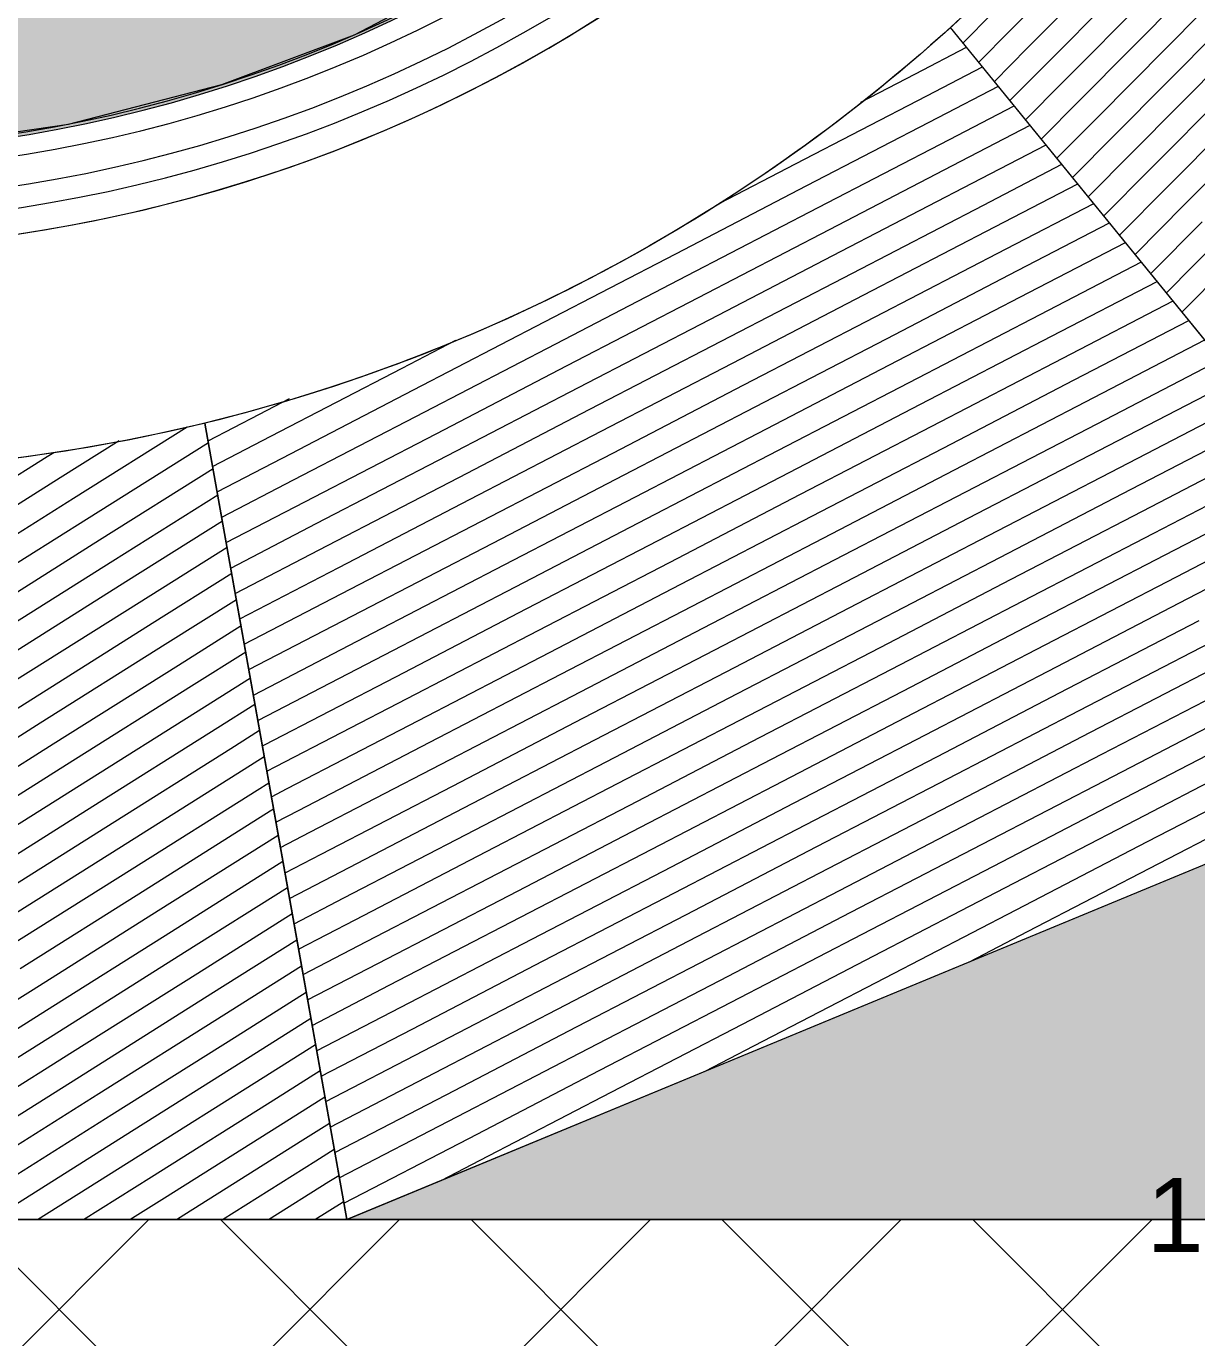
# Model space of a CAD drawing. Header units: millimetres. Extents: x -34838 to 729576, y -214038 to 121482.
# Drawn here: x 593473 to 601392, y -38954 to -30081 of the extents above; entities that cross this region are included whole.
import ezdxf

# ---------------------------------------------------------------- set-up
doc = ezdxf.new("R2010")
doc.units = ezdxf.units.MM
doc.header["$MEASUREMENT"] = 0
for name, color, linetype in [('_ ГП _90м басейн', 7, 'Continuous'), ('_ ГП _СПОРУДИ.3Д', 7, 'Continuous'), ('__ ГП _СПОРУДИ.2Д', 7, 'Continuous'), ('АБ _ 0 _ СТІНИ _ ЗОВНІШНІ .3D', 7, 'Continuous'), ('АБ _ 1 _ ПЕРЕКРИТТЯ _ ПІДЛОГИ .3D', 7, 'Continuous'), ('АП _ ТЕП _ СПОРУДА (ЗОНИ) .3D', 7, 'Continuous')]:
    doc.layers.add(name, color=color, linetype=linetype)
for name, color, linetype, lineweight in [('_ ГП _90м басейн_Ном._пера__1', 7, 'Continuous', 13), ('_ ГП _СПОРУДИ.3Д_Ном._пера__1', 7, 'Continuous', 13), ('АБ _ 0 _ СТІНИ _ ЗОВНІШНІ .3D_Ном._пера__87', 7, 'Continuous', 13), ('АБ _ 1 _ ПЕРЕКРИТТЯ _ ПІДЛОГИ .3D_Ном._пера__89', 7, 'Continuous', 13), ('АБ _ 1 _ ПЕРЕКРИТТЯ _ ПІДЛОГИ .3D_Ном._пера__98', 140, 'Continuous', 13)]:
    doc.layers.add(name, color=color, linetype=linetype, lineweight=lineweight)
for name, color, linetype, lineweight, true_color in [('_ ГП _90м басейн_Ном._пера__114', 7, 'Continuous', 13, 0xb9b9b9), ('_ ГП _90м басейн_Ном._пера__255', 7, 'Continuous', 0, 0xaaaaaa), ('_ ГП _СПОРУДИ.3Д_Ном._пера__114', 7, 'Continuous', 13, 0xb9b9b9), ('_ ГП _СПОРУДИ.3Д_Ном._пера__253', 7, 'Continuous', 13, 0xdadada), ('_ ГП _СПОРУДИ.3Д_Ном._пера__255', 7, 'Continuous', 0, 0xaaaaaa), ('__ ГП _СПОРУДИ.2Д_Ном._пера__231', 7, 'Continuous', 13, 0xcfdbc1), ('__ ГП _СПОРУДИ.2Д_Ном._пера__255', 7, 'Continuous', 0, 0xaaaaaa)]:
    doc.layers.add(name, color=color, linetype=linetype, lineweight=lineweight, true_color=true_color)
doc.styles.add('СГЕНЕРИР_СТИЛЬ_1', font='Arial.ttf')
doc.dimstyles.new('СГЕНЕРИР_СТИЛЬ__3', dxfattribs={"dimtxt": 500, "dimasz": 190, "dimexe": 0.18, "dimexo": 40, "dimgap": 0.09, "dimtad": 0, "dimtih": 1, "dimtoh": 1, "dimdec": 0, "dimzin": 0, "dimdsep": 46, "dimtxsty": 'СГЕНЕРИР_СТИЛЬ_1', "dimblk": 'ARROWHEAD_10', "dimblk1": 'ARROWHEAD_10', "dimblk2": 'ARROWHEAD_10', "dimcen": 0.09, "dimclrd": 256, "dimclre": 256, "dimclrt": 7, "dimazin": 0, "dimtfac": 1, "dimtdec": 4, "dimtmove": 0, "dimatfit": 3, "dimfxl": 1, "dimtolj": 1, "dimtzin": 0, "dimarcsym": 0})

# ---------------------------------------------------------------- blocks, each defined once
blk = doc.blocks.new('Стена_2_4', base_point=(59559.3, 25623))
at = {"layer": 'АБ _ 0 _ СТІНИ _ ЗОВНІШНІ .3D_Ном._пера__87', "color": 7, "linetype": 'Continuous', "lineweight": 13}
for radius, start, end in [(10114.4, 234.97073, 95.18469), (9939.4, 233.59196, 96.57702), (9789.4, 232.33053, 97.85171), (9589.4, 230.51603, 99.68691), (9439.4, 229.03901, 100.17214)]:
    blk.add_arc((65747.2, 32751.3), radius, start, end, dxfattribs=at)
blk = doc.blocks.new('Перекрытие_1_4', base_point=(-4200, 21050))
at = {"layer": 'АБ _ 1 _ ПЕРЕКРИТТЯ _ ПІДЛОГИ .3D_Ном._пера__98', "linetype": 'Continuous', "lineweight": 0, "true_color": 0x002633}
blk.add_hatch(color=158, dxfattribs=at).paths.add_polyline_path([(-4200, 21050), (55283.8, 21050), (58049.8, 21050), (58300, 21050), (59550.7, 25591.8, 1.595439), (63959.1, 42019.7), (63916.6, 42011.5), (63936.8, 42087), (65253.6, 47001.2), (33586.9, 65284.1), (25686.1, 51599.6, -0.333027), (14322.6, 46740.9), (-4200, 51704.1)])
at = {"layer": 'АБ _ 1 _ ПЕРЕКРИТТЯ _ ПІДЛОГИ .3D_Ном._пера__89', "color": 7, "linetype": 'Continuous', "lineweight": 13, "flags": 128}
blk.add_lwpolyline([(-4200, 21050), (55283.8, 21050), (58049.8, 21050), (58300, 21050), (59550.7, 25591.8, 1.595439), (63959.1, 42019.7), (63916.6, 42011.5), (63936.8, 42087), (65253.6, 47001.2), (33586.9, 65284.1), (25686.1, 51599.6, -0.333027), (14322.6, 46740.9), (-4200, 51704.1)], format="xyb", close=True, dxfattribs=at)
blk = doc.blocks.new('*X43')
at = {"layer": '_ ГП _СПОРУДИ.3Д_Ном._пера__114', "color": 9, "linetype": 'Continuous', "lineweight": 13, "true_color": 0xb9b9b9}
for p, q in [((73536.9, 24137.1), (73548.1, 24142.9)), ((73309.1, 23831.1), (73655.6, 24010.9)), ((73385.9, 23683.1), (73763, 23878.9)), ((73385.9, 23683.1), (73763, 23878.9)), ((72939.8, 23639.4), (73309.1, 23831.1)), ((73462.6, 23535.2), (73870.4, 23746.9)), ((72498.3, 23222.5), (73385.9, 23683.1)), ((72498.3, 23222.5), (73385.9, 23683.1)), ((73539.4, 23387.3), (73977.9, 23614.9)), ((72575.1, 23074.6), (73462.6, 23535.2)), ((73616.2, 23239.4), (74085.3, 23482.8)), ((72651.8, 22926.6), (73539.4, 23387.3)), ((73693, 23091.4), (74192.8, 23350.8)), ((71985.6, 22956.4), (72498.3, 23222.5)), ((71985.6, 22956.4), (72498.3, 23222.5)), ((72728.6, 22778.7), (73616.2, 23239.4)), ((73769.7, 22943.5), (74300.2, 23218.8)), ((73769.7, 22943.5), (74300.2, 23218.8)), ((71687.5, 22613.9), (72575.1, 23074.6)), ((72805.4, 22630.8), (73693, 23091.4)), ((73846.5, 22795.6), (74407.6, 23086.8)), ((71764.3, 22466), (72651.8, 22926.6)), ((72882.2, 22482.8), (73769.7, 22943.5)), ((72882.2, 22482.8), (73769.7, 22943.5)), ((73923.3, 22647.6), (74515.1, 22954.8)), ((74000.1, 22499.7), (74622.5, 22822.8)), ((71841, 22318), (72728.6, 22778.7)), ((72958.9, 22334.9), (73846.5, 22795.6)), ((71917.8, 22170.1), (72805.4, 22630.8)), ((73035.7, 22187), (73923.3, 22647.6)), ((74076.8, 22351.8), (74730, 22690.7)), ((70799.9, 22153.2), (71687.5, 22613.9)), ((74153.6, 22203.8), (74837.4, 22558.7)), ((74153.6, 22203.8), (74837.4, 22558.7)), ((70876.7, 22005.3), (71764.3, 22466)), ((71994.6, 22022.2), (72882.2, 22482.8)), ((71994.6, 22022.2), (72882.2, 22482.8)), ((73112.5, 22039.1), (74000.1, 22499.7)), ((74230.4, 22055.9), (74944.8, 22426.7)), ((70953.5, 21857.4), (71841, 22318)), ((72071.4, 21874.3), (72958.9, 22334.9)), ((73189.3, 21891.1), (74076.8, 22351.8)), ((74307.2, 21908), (75052.3, 22294.7)), ((72148.1, 21726.3), (73035.7, 22187)), ((73266, 21743.2), (74153.6, 22203.8)), ((73266, 21743.2), (74153.6, 22203.8)), ((69912.3, 21692.6), (70799.9, 22153.2)), ((71030.2, 21709.5), (71917.8, 22170.1)), ((74383.9, 21760.1), (75159.7, 22162.7)), ((69835.5, 21840.5), (70198.5, 22028.9)), ((69835.5, 21840.5), (70198.5, 22028.9)), ((69989.1, 21544.7), (70876.7, 22005.3)), ((71107, 21561.5), (71994.6, 22022.2)), ((71107, 21561.5), (71994.6, 22022.2)), ((72224.9, 21578.4), (73112.5, 22039.1)), ((73342.8, 21595.3), (74230.4, 22055.9)), ((74460.7, 21612.1), (75267.1, 22030.7)), ((68948, 21379.9), (69835.5, 21840.5)), ((68948, 21379.9), (69835.5, 21840.5)), ((70065.9, 21396.7), (70953.5, 21857.4)), ((71183.8, 21413.6), (72071.4, 21874.3)), ((72301.7, 21430.5), (73189.3, 21891.1)), ((73419.6, 21447.3), (74307.2, 21908)), ((74537.5, 21464.2), (75374.6, 21898.7)), ((74537.5, 21464.2), (75374.6, 21898.7)), ((72378.5, 21282.5), (73266, 21743.2)), ((72378.5, 21282.5), (73266, 21743.2)), ((73496.4, 21299.4), (74383.9, 21760.1)), ((74614.3, 21316.3), (75482, 21766.6)), ((69024.7, 21231.9), (69912.3, 21692.6)), ((70142.7, 21248.8), (71030.2, 21709.5)), ((71260.6, 21265.7), (72148.1, 21726.3)), ((68871.2, 21527.8), (69075.1, 21633.6)), ((70219.4, 21100.9), (71107, 21561.5)), ((70219.4, 21100.9), (71107, 21561.5)), ((71337.3, 21117.7), (72224.9, 21578.4)), ((72455.2, 21134.6), (73342.8, 21595.3)), ((73573.1, 21151.5), (74460.7, 21612.1)), ((74691.1, 21168.3), (75578.6, 21629)), ((68523.6, 21347.4), (68871.2, 21527.8)), ((69101.5, 21084), (69989.1, 21544.7)), ((74767.8, 21020.4), (75655.4, 21481.1)), ((69178.3, 20936.1), (70065.9, 21396.7)), ((70296.2, 20952.9), (71183.8, 21413.6)), ((71414.1, 20969.8), (72301.7, 21430.5)), ((72532, 20986.7), (73419.6, 21447.3)), ((73649.9, 21003.5), (74537.5, 21464.2)), ((73649.9, 21003.5), (74537.5, 21464.2)), ((68554.2, 21175.5), (68948, 21379.9)), ((68554.2, 21175.5), (68948, 21379.9)), ((72608.8, 20838.7), (73496.4, 21299.4)), ((73726.7, 20855.6), (74614.3, 21316.3)), ((74844.6, 20872.5), (75732.2, 21333.1)), ((68584.8, 21003.6), (69024.7, 21231.9)), ((69255.1, 20788.1), (70142.7, 21248.8)), ((70373, 20805), (71260.6, 21265.7)), ((71490.9, 20821.9), (72378.5, 21282.5)), ((71490.9, 20821.9), (72378.5, 21282.5)), ((70449.8, 20657.1), (71337.3, 21117.7)), ((71567.7, 20674), (72455.2, 21134.6)), ((72685.6, 20690.8), (73573.1, 21151.5)), ((73803.5, 20707.7), (74691.1, 21168.3)), ((74921.4, 20724.6), (75809, 21185.2)), ((74921.4, 20724.6), (75809, 21185.2)), ((68615.4, 20831.7), (69101.5, 21084)), ((69331.8, 20640.2), (70219.4, 21100.9)), ((69331.8, 20640.2), (70219.4, 21100.9)), ((74998.2, 20576.6), (75885.7, 21037.3)), ((69408.6, 20492.3), (70296.2, 20952.9)), ((70526.5, 20509.2), (71414.1, 20969.8)), ((71644.4, 20526), (72532, 20986.7)), ((72762.3, 20542.9), (73649.9, 21003.5)), ((72762.3, 20542.9), (73649.9, 21003.5)), ((73880.3, 20559.8), (74767.8, 21020.4)), ((68646, 20659.8), (69178.3, 20936.1)), ((72839.1, 20395), (73726.7, 20855.6)), ((73957, 20411.8), (74844.6, 20872.5)), ((75074.9, 20428.7), (75962.5, 20889.4)), ((68676.6, 20487.9), (69255.1, 20788.1)), ((69485.4, 20344.4), (70373, 20805)), ((70603.3, 20361.2), (71490.9, 20821.9)), ((70603.3, 20361.2), (71490.9, 20821.9)), ((71721.2, 20378.1), (72608.8, 20838.7)), ((70680.1, 20213.3), (71567.7, 20674)), ((71798, 20230.2), (72685.6, 20690.8)), ((72915.9, 20247), (73803.5, 20707.7)), ((74033.8, 20263.9), (74921.4, 20724.6)), ((74033.8, 20263.9), (74921.4, 20724.6)), ((75151.7, 20280.8), (76039.3, 20741.4)), ((68707.2, 20316), (69331.8, 20640.2)), ((68707.2, 20316), (69331.8, 20640.2)), ((69562.2, 20196.4), (70449.8, 20657.1)), ((69639, 20048.5), (70526.5, 20509.2)), ((70756.9, 20065.4), (71644.4, 20526)), ((71874.8, 20082.2), (72762.3, 20542.9)), ((71874.8, 20082.2), (72762.3, 20542.9)), ((72992.7, 20099.1), (73880.3, 20559.8)), ((74110.6, 20116), (74998.2, 20576.6)), ((68737.8, 20144.1), (69408.6, 20492.3)), ((73069.4, 19951.2), (73957, 20411.8)), ((74187.4, 19968), (75074.9, 20428.7)), ((68768.4, 19972.2), (69485.4, 20344.4)), ((69715.7, 19900.6), (70603.3, 20361.2)), ((69715.7, 19900.6), (70603.3, 20361.2)), ((70833.6, 19917.4), (71721.2, 20378.1)), ((71951.5, 19934.3), (72839.1, 20395)), ((70910.4, 19769.5), (71798, 20230.2)), ((72028.3, 19786.4), (72915.9, 20247)), ((73146.2, 19803.2), (74033.8, 20263.9)), ((73146.2, 19803.2), (74033.8, 20263.9)), ((74264.1, 19820.1), (75151.7, 20280.8)), ((68799, 19800.3), (69562.2, 20196.4)), ((69792.5, 19752.6), (70680.1, 20213.3)), ((69869.3, 19604.7), (70756.9, 20065.4)), ((70987.2, 19621.6), (71874.8, 20082.2)), ((70987.2, 19621.6), (71874.8, 20082.2)), ((72105.1, 19638.4), (72992.7, 20099.1)), ((73223, 19655.3), (74110.6, 20116)), ((74340.9, 19672.2), (75228.5, 20132.8)), ((68829.5, 19628.4), (69639, 20048.5)), ((73299.8, 19507.4), (74187.4, 19968)), ((74417.7, 19524.2), (75305.3, 19984.9)), ((74417.7, 19524.2), (75305.3, 19984.9)), ((68860.1, 19456.5), (69715.7, 19900.6)), ((68860.1, 19456.5), (69715.7, 19900.6)), ((69946.1, 19456.8), (70833.6, 19917.4)), ((71064, 19473.6), (71951.5, 19934.3)), ((72181.9, 19490.5), (73069.4, 19951.2)), ((71140.7, 19325.7), (72028.3, 19786.4)), ((72258.6, 19342.6), (73146.2, 19803.2)), ((72258.6, 19342.6), (73146.2, 19803.2)), ((73376.6, 19359.5), (74264.1, 19820.1)), ((74494.5, 19376.3), (75382, 19837)), ((68904.9, 19292), (69792.5, 19752.6)), ((70022.8, 19308.8), (70910.4, 19769.5)), ((70099.6, 19160.9), (70987.2, 19621.6)), ((70099.6, 19160.9), (70987.2, 19621.6)), ((71217.5, 19177.8), (72105.1, 19638.4)), ((72335.4, 19194.7), (73223, 19655.3)), ((73453.3, 19211.5), (74340.9, 19672.2)), ((74571.2, 19228.4), (75458.8, 19689)), ((68981.7, 19144.1), (69869.3, 19604.7)), ((73530.1, 19063.6), (74417.7, 19524.2)), ((73530.1, 19063.6), (74417.7, 19524.2)), ((74648, 19080.5), (75535.6, 19541.1)), ((69058.5, 18996.1), (69946.1, 19456.8)), ((70176.4, 19013), (71064, 19473.6)), ((71294.3, 19029.9), (72181.9, 19490.5)), ((72412.2, 19046.7), (73299.8, 19507.4)), ((71371.1, 18881.9), (72258.6, 19342.6)), ((71371.1, 18881.9), (72258.6, 19342.6)), ((72489, 18898.8), (73376.6, 19359.5)), ((73606.9, 18915.7), (74494.5, 19376.3)), ((74724.8, 18932.5), (75612.4, 19393.2)), ((68890.7, 19284.6), (68904.9, 19292)), ((69135.3, 18848.2), (70022.8, 19308.8)), ((70253.2, 18865.1), (71140.7, 19325.7)), ((70329.9, 18717.1), (71217.5, 19177.8)), ((71447.8, 18734), (72335.4, 19194.7)), ((72565.8, 18750.9), (73453.3, 19211.5)), ((73683.7, 18767.7), (74571.2, 19228.4)), ((74801.6, 18784.6), (75689.1, 19245.3)), ((74801.6, 18784.6), (75689.1, 19245.3)), ((68921.3, 19112.7), (68981.7, 19144.1)), ((69212, 18700.3), (70099.6, 19160.9)), ((69212, 18700.3), (70099.6, 19160.9)), ((73760.4, 18619.8), (74648, 19080.5)), ((74878.3, 18636.7), (75765.9, 19097.3)), ((68951.9, 18940.8), (69058.5, 18996.1)), ((69288.8, 18552.3), (70176.4, 19013)), ((70406.7, 18569.2), (71294.3, 19029.9)), ((71524.6, 18586.1), (72412.2, 19046.7)), ((72642.5, 18602.9), (73530.1, 19063.6)), ((72642.5, 18602.9), (73530.1, 19063.6)), ((71601.4, 18438.1), (72489, 18898.8)), ((72719.3, 18455), (73606.9, 18915.7)), ((73837.2, 18471.9), (74724.8, 18932.5)), ((74955.1, 18488.7), (75842.7, 18949.4)), ((68982.5, 18768.9), (69135.3, 18848.2)), ((69365.6, 18404.4), (70253.2, 18865.1)), ((70483.5, 18421.3), (71371.1, 18881.9)), ((70483.5, 18421.3), (71371.1, 18881.9)), ((70560.3, 18273.3), (71447.8, 18734)), ((71678.2, 18290.2), (72565.8, 18750.9)), ((72796.1, 18307.1), (73683.7, 18767.7)), ((73914, 18323.9), (74801.6, 18784.6)), ((73914, 18323.9), (74801.6, 18784.6)), ((69013.1, 18597), (69212, 18700.3)), ((69013.1, 18597), (69212, 18700.3)), ((69442.4, 18256.5), (70329.9, 18717.1)), ((73990.8, 18176), (74878.3, 18636.7)), ((69043.7, 18425.1), (69288.8, 18552.3)), ((69519.1, 18108.5), (70406.7, 18569.2)), ((70637, 18125.4), (71524.6, 18586.1)), ((71754.9, 18142.3), (72642.5, 18602.9)), ((71754.9, 18142.3), (72642.5, 18602.9)), ((72872.9, 18159.1), (73760.4, 18619.8)), ((71831.7, 17994.3), (72719.3, 18455)), ((72949.6, 18011.2), (73837.2, 18471.9)), ((74067.5, 18028.1), (74955.1, 18488.7)), ((69074.3, 18253.2), (69365.6, 18404.4)), ((69595.9, 17960.6), (70483.5, 18421.3)), ((69595.9, 17960.6), (70483.5, 18421.3)), ((70713.8, 17977.5), (71601.4, 18438.1)), ((70790.6, 17829.6), (71678.2, 18290.2)), ((71908.5, 17846.4), (72796.1, 18307.1)), ((73026.4, 17863.3), (73914, 18323.9)), ((73026.4, 17863.3), (73914, 18323.9)), ((69104.9, 18081.3), (69442.4, 18256.5)), ((69672.7, 17812.7), (70560.3, 18273.3)), ((69135.5, 17909.4), (69519.1, 18108.5)), ((69749.5, 17664.8), (70637, 18125.4)), ((70867.4, 17681.6), (71754.9, 18142.3)), ((70867.4, 17681.6), (71754.9, 18142.3)), ((71985.3, 17698.5), (72872.9, 18159.1)), ((73103.2, 17715.4), (73990.8, 18176)), ((72062.1, 17550.6), (72949.6, 18011.2)), ((73674, 17823.8), (74067.5, 18028.1)), ((69166.1, 17737.5), (69595.9, 17960.6)), ((69166.1, 17737.5), (69595.9, 17960.6)), ((69826.2, 17516.8), (70713.8, 17977.5)), ((70944.1, 17533.7), (71831.7, 17994.3)), ((71020.9, 17385.8), (71908.5, 17846.4)), ((72138.8, 17402.6), (73026.4, 17863.3)), ((72138.8, 17402.6), (73026.4, 17863.3)), ((69196.7, 17565.6), (69672.7, 17812.7)), ((69903, 17368.9), (70790.6, 17829.6)), ((69227.2, 17393.7), (69749.5, 17664.8)), ((69979.8, 17221), (70867.4, 17681.6)), ((69979.8, 17221), (70867.4, 17681.6)), ((71097.7, 17237.8), (71985.3, 17698.5)), ((72215.6, 17254.7), (73103.2, 17715.4)), ((69257.8, 17221.8), (69826.2, 17516.8)), ((70056.6, 17073), (70944.1, 17533.7)), ((71174.5, 17089.9), (72062.1, 17550.6)), ((71251.3, 16942), (72138.8, 17402.6)), ((71251.3, 16942), (72138.8, 17402.6)), ((69288.4, 17049.9), (69903, 17368.9)), ((70133.3, 16925.1), (71020.9, 17385.8)), ((69319, 16878), (69979.8, 17221)), ((69319, 16878), (69979.8, 17221)), ((70210.1, 16777.2), (71097.7, 17237.8)), ((71887, 17084.2), (72215.6, 17254.7)), ((69349.6, 16706.1), (70056.6, 17073)), ((70286.9, 16629.2), (71174.5, 17089.9)), ((69380.2, 16534.2), (70133.3, 16925.1)), ((70363.7, 16481.3), (71251.3, 16942)), ((70363.7, 16481.3), (71251.3, 16942)), ((69410.8, 16362.3), (70210.1, 16777.2)), ((69441.4, 16190.4), (70286.9, 16629.2)), ((70100.1, 16344.5), (70363.7, 16481.3)), ((70100.1, 16344.5), (70363.7, 16481.3))]:
    blk.add_line(p, q, dxfattribs=at)
blk = doc.blocks.new('3D-сетка_24_4', base_point=(77426.7, 19377.1))
at = {"layer": '_ ГП _СПОРУДИ.3Д_Ном._пера__255', "color": 253, "linetype": 'Continuous', "lineweight": 0, "true_color": 0xaaaaaa, "flags": 128}
blk.add_lwpolyline([(77426.7, 19377.1), (73546.4, 24145, -0.124831), (68502.1, 21468.3), (69461, 16080)], format="xyb", close=True, dxfattribs=at)
at = {"layer": '_ ГП _СПОРУДИ.3Д', "color": 253, "lineweight": 0, "true_color": 0xaaaaaa}
blk.add_blockref('*X43', (0, 0), dxfattribs=at)
blk = doc.blocks.new('*X47')
at = {"layer": '_ ГП _90м басейн_Ном._пера__114', "color": 9, "linetype": 'Continuous', "lineweight": 13, "true_color": 0xb9b9b9}
for p, q in [((74650.8, 24831.1), (73946.6, 24121.1)), ((74650.8, 24831.1), (73946.6, 24121.1)), ((74769.2, 24713.7), (74065, 24003.7)), ((74887.5, 24596.4), (74183.3, 23886.4)), ((75005.8, 24479), (74301.6, 23769)), ((75124.2, 24361.6), (74420, 23651.6)), ((73828.3, 24238.5), (73631.2, 24039.8)), ((75242.5, 24244.3), (74538.3, 23534.3)), ((75242.5, 24244.3), (74538.3, 23534.3)), ((73946.6, 24121.1), (73737, 23909.8)), ((73946.6, 24121.1), (73737, 23909.8)), ((75360.8, 24126.9), (74656.6, 23416.9)), ((74065, 24003.7), (73842.8, 23779.7)), ((75479.2, 24009.5), (74775, 23299.5)), ((74183.3, 23886.4), (73948.6, 23649.7)), ((75597.5, 23892.2), (74893.3, 23182.2)), ((74301.6, 23769), (74054.4, 23519.7)), ((75715.8, 23774.8), (75011.6, 23064.8)), ((74420, 23651.6), (74160.2, 23389.7)), ((75834.2, 23657.4), (75130, 22947.4)), ((75834.2, 23657.4), (75130, 22947.4)), ((74538.3, 23534.3), (74266, 23259.7)), ((74538.3, 23534.3), (74266, 23259.7)), ((74656.6, 23416.9), (74371.8, 23129.7)), ((74775, 23299.5), (74477.6, 22999.7)), ((74893.3, 23182.2), (74583.4, 22869.7)), ((75011.6, 23064.8), (74689.2, 22739.7)), ((75130, 22947.4), (74795, 22609.7)), ((75130, 22947.4), (74795, 22609.7)), ((75248.3, 22830.1), (74900.8, 22479.7)), ((75366.6, 22712.7), (75006.6, 22349.7)), ((75485, 22595.3), (75112.4, 22219.7))]:
    blk.add_line(p, q, dxfattribs=at)
blk = doc.blocks.new('3D-сетка_26_4', base_point=(78180.1, 18450.3))
at = {"layer": '_ ГП _90м басейн_Ном._пера__255', "color": 253, "linetype": 'Continuous', "lineweight": 0, "true_color": 0xaaaaaa, "flags": 128}
blk.add_lwpolyline([(78180.1, 18450.3), (73545.9, 24144.6, 0.066081), (75521.2, 26477.2), (83312.7, 21435.2)], format="xyb", close=True, dxfattribs=at)
at = {"layer": '_ ГП _90м басейн', "color": 253, "lineweight": 0, "true_color": 0xaaaaaa}
blk.add_blockref('*X47', (0, 0), dxfattribs=at)
blk = doc.blocks.new('3D-сетка_29_4', base_point=(69461, 16080))
at = {"layer": '__ ГП _СПОРУДИ.2Д_Ном._пера__231', "linetype": 'Continuous', "lineweight": 0, "true_color": 0x7c8373}
blk.add_hatch(color=8, dxfattribs=at).paths.add_polyline_path([(69461, 16080), (73281.6, 16080), (75962.7, 16080), (76210.4, 16080), (76339.2, 16080), (78930, 17527.9), (88482.7, 23011.1), (88460.5, 23049.9), (88235.9, 23441.4), (83312.7, 21435.2), (80249.5, 19651.2), (78180.1, 18450.3), (77426.6, 19377.1), (77220.1, 19291.7), (76585.5, 19029), (71780.6, 17040.1)])
at = {"layer": '__ ГП _СПОРУДИ.2Д_Ном._пера__255', "color": 253, "linetype": 'Continuous', "lineweight": 0, "true_color": 0xaaaaaa, "flags": 128}
blk.add_lwpolyline([(69461, 16080), (73281.6, 16080), (75962.7, 16080), (76210.4, 16080), (76339.2, 16080), (78930, 17527.9), (88482.7, 23011.1), (88460.5, 23049.9), (88235.9, 23441.4), (83312.7, 21435.2), (80249.5, 19651.2), (78180.1, 18450.3), (77426.6, 19377.1), (77220.1, 19291.7), (76585.5, 19029), (71780.6, 17040.1)], close=True, dxfattribs=at)
blk = doc.blocks.new('Перекрытие_2_4', base_point=(-3125, 12148.1))
at = {"layer": '_ ГП _СПОРУДИ.3Д_Ном._пера__253', "linetype": 'Continuous', "lineweight": 13, "true_color": 0xdadada}
h = blk.add_hatch(dxfattribs=at)
h.set_pattern_fill('Г___ТРОТУАРИ_М500_0004', color=254, style=0, pattern_type=2)
h.set_pattern_definition([(45, (-275, 12150), (-848.528, 848.528), []), (315, (-275, 12150), (848.528, 848.528), [])])
h.paths.add_polyline_path([(-3125, 12148.1), (-3125, 10007.9), (-2650, 9430), (-2650, 9150), (-75, 9150), (-75, 12150), (70932, 12150), (96193.3, 12150), (96202.7, 17087.6), (94983, 22021.6), (80175.6, 15996.4), (78930, 17527.9), (76339.2, 16080), (47497.4, 16080), (47497.4, 16180), (42497.4, 16180), (42497.4, 16080), (32905, 16080), (30405, 16080), (-1129, 16080.1), (-3124.9, 16080.1), (-3124.9, 12148.2)])
at = {"layer": '_ ГП _СПОРУДИ.3Д_Ном._пера__1', "color": 7, "linetype": 'Continuous', "lineweight": 13, "flags": 128}
blk.add_lwpolyline([(-3125, 12148.1), (-3125, 10007.9), (-2650, 9430), (-2650, 9150), (-75, 9150), (-75, 12150), (70932, 12150), (96193.3, 12150), (96202.7, 17087.6), (94983, 22021.6), (80175.6, 15996.4), (78930, 17527.9), (76339.2, 16080), (47497.4, 16080), (47497.4, 16180), (42497.4, 16180), (42497.4, 16080), (32905, 16080), (30405, 16080), (-1129, 16080.1), (-3124.9, 16080.1), (-3124.9, 12148.2)], close=True, dxfattribs=at)
blk = doc.blocks.new('ARROWHEAD_10')
at = {"linetype": 'Continuous', "lineweight": 0}
blk.add_hatch(color=0, dxfattribs=at).paths.add_polyline_path([(-0.525, 0.525), (0, 0), (-0.525, -0.525)])
at = {"color": 0, "linetype": 'Continuous', "lineweight": 0}
blk.add_line((0, 0), (-1, 0), dxfattribs=at)
blk = doc.blocks.new('*D463')
at = {"color": 102, "linetype": 'Continuous', "lineweight": -2, "true_color": 0x00bf30, "transparency": 16777216}
for p, q in [((605075, -36726.1), (602747.6, -38026.8)), ((602097.4, -38154.5), (602257.5, -38154.5))]:
    blk.add_line(p, q, dxfattribs=at)
for start, end in [(29.20021, 180), (304.10961, 346.65491), (222.5453, 265.0906)]:
    blk.add_arc((602519.2, -38154.5), 261.8, start, end, dxfattribs=at)
at = {"layer": 'Defpoints', "color": 0, "linetype": 'Continuous', "transparency": 16777216}
for p in [(605109.9, -36706.6), (602567, -37897.1), (602057.4, -38154.5), (602519.2, -38154.5)]:
    blk.add_point(p, dxfattribs=at)
at = {"color": 102, "linetype": 'Continuous', "lineweight": -2, "true_color": 0x00bf30, "transparency": 16777216, "xscale": 190, "yscale": 190, "zscale": 190}
for p, rotation in [((602747.7, -38026.8), 97.92755700626843), ((602257.3, -38154.5), 111.2726489976588)]:
    blk.add_blockref('ARROWHEAD_10', p, dxfattribs=dict(at, rotation=rotation))
at = {"color": 7, "linetype": 'Continuous', "lineweight": 13, "transparency": 16777216, "insert": (602258.8, -38126.5), "char_height": 500, "attachment_point": 5, "style": 'СГЕНЕРИР_СТИЛЬ_1'}
blk.add_mtext('\\A1;150.80°', dxfattribs=at)
blk = doc.blocks.new('*X261')
at = {"layer": '_ ГП _СПОРУДИ.3Д_Ном._пера__114', "color": 9, "linetype": 'Continuous', "lineweight": 13, "true_color": 0xb9b9b9}
for p, q in [((67611.9, 20959.9), (68380.6, 21443.9)), ((67523.1, 21101), (67920.9, 21351.4)), ((67523.1, 21101), (67920.9, 21351.4)), ((67700.7, 20818.9), (68525.3, 21338)), ((66588, 20709.2), (67434.3, 21242)), ((67434.3, 21242), (67478.9, 21270.1)), ((67789.5, 20677.8), (68556.8, 21160.9)), ((66676.8, 20568.2), (67523.1, 21101)), ((66676.8, 20568.2), (67523.1, 21101)), ((66765.6, 20427.2), (67611.9, 20959.9)), ((67878.3, 20536.8), (68588.3, 20983.8)), ((66854.4, 20286.1), (67700.7, 20818.9)), ((67967.1, 20395.7), (68619.9, 20806.7)), ((67967.1, 20395.7), (68619.9, 20806.7)), ((66943.2, 20145.1), (67789.5, 20677.8)), ((68055.9, 20254.7), (68651.4, 20629.6)), ((67032, 20004), (67878.3, 20536.8)), ((68144.7, 20113.7), (68682.9, 20452.5)), ((67120.8, 19863), (67967.1, 20395.7)), ((67120.8, 19863), (67967.1, 20395.7)), ((67209.6, 19721.9), (68055.9, 20254.7)), ((68233.5, 19972.6), (68714.4, 20275.4)), ((67298.4, 19580.9), (68144.7, 20113.7)), ((68322.3, 19831.6), (68745.9, 20098.3)), ((67387.2, 19439.8), (68233.5, 19972.6)), ((68411.1, 19690.5), (68777.4, 19921.2)), ((68411.1, 19690.5), (68777.4, 19921.2)), ((67476, 19298.8), (68322.3, 19831.6)), ((68499.8, 19549.5), (68809, 19744.1)), ((67564.8, 19157.8), (68411.1, 19690.5)), ((67564.8, 19157.8), (68411.1, 19690.5)), ((66452.1, 19048.1), (67298.4, 19580.9)), ((67653.6, 19016.7), (68499.8, 19549.5)), ((68588.6, 19408.4), (68840.5, 19567)), ((66540.9, 18907.1), (67387.2, 19439.8)), ((67742.4, 18875.7), (68588.6, 19408.4)), ((68677.4, 19267.4), (68872, 19389.9)), ((66629.7, 18766), (67476, 19298.8)), ((67831.2, 18734.6), (68677.4, 19267.4)), ((68766.2, 19126.4), (68903.5, 19212.8)), ((66718.5, 18625), (67564.8, 19157.8)), ((66718.5, 18625), (67564.8, 19157.8)), ((67920, 18593.6), (68766.2, 19126.4)), ((66807.3, 18484), (67653.6, 19016.7)), ((68855, 18985.3), (68935, 19035.7)), ((68855, 18985.3), (68935, 19035.7)), ((68008.8, 18452.5), (68855, 18985.3)), ((68008.8, 18452.5), (68855, 18985.3)), ((66896.1, 18342.9), (67742.4, 18875.7)), ((68097.6, 18311.5), (68943.8, 18844.3)), ((68943.8, 18844.3), (68966.5, 18858.6)), ((66984.9, 18201.9), (67831.2, 18734.6)), ((68186.3, 18170.5), (68998.1, 18681.5)), ((67073.7, 18060.8), (67920, 18593.6)), ((68275.1, 18029.4), (69029.6, 18504.4)), ((67162.5, 17919.8), (68008.8, 18452.5)), ((67162.5, 17919.8), (68008.8, 18452.5)), ((67251.3, 17778.7), (68097.6, 18311.5)), ((68363.9, 17888.4), (69061.1, 18327.3)), ((67340.1, 17637.7), (68186.3, 18170.5)), ((68452.7, 17747.3), (69092.6, 18150.2)), ((68452.7, 17747.3), (69092.6, 18150.2)), ((67428.9, 17496.6), (68275.1, 18029.4)), ((68541.5, 17606.3), (69124.1, 17973.1)), ((67517.7, 17355.6), (68363.9, 17888.4)), ((67606.5, 17214.6), (68452.7, 17747.3)), ((67606.5, 17214.6), (68452.7, 17747.3)), ((68630.3, 17465.2), (69155.7, 17796)), ((66493.8, 17104.9), (67340.1, 17637.7)), ((67695.3, 17073.5), (68541.5, 17606.3)), ((68719.1, 17324.2), (69187.2, 17618.9)), ((66582.6, 16963.9), (67428.9, 17496.6)), ((67784.1, 16932.5), (68630.3, 17465.2)), ((68807.9, 17183.2), (69218.7, 17441.8)), ((66671.4, 16822.8), (67517.7, 17355.6)), ((67872.9, 16791.4), (68719.1, 17324.2)), ((66760.2, 16681.8), (67606.5, 17214.6)), ((66760.2, 16681.8), (67606.5, 17214.6)), ((68896.7, 17042.1), (69250.2, 17264.7)), ((68896.7, 17042.1), (69250.2, 17264.7)), ((67961.6, 16650.4), (68807.9, 17183.2)), ((66849, 16540.7), (67695.3, 17073.5)), ((68050.4, 16509.3), (68896.7, 17042.1)), ((68050.4, 16509.3), (68896.7, 17042.1)), ((68985.5, 16901.1), (69281.7, 17087.6)), ((66937.8, 16399.7), (67784.1, 16932.5)), ((68139.2, 16368.3), (68985.5, 16901.1)), ((69074.3, 16760), (69313.2, 16910.5)), ((67026.6, 16258.7), (67872.9, 16791.4)), ((68228, 16227.3), (69074.3, 16760)), ((69163.1, 16619), (69344.8, 16733.4)), ((67115.4, 16117.6), (67961.6, 16650.4)), ((68316.8, 16086.2), (69163.1, 16619)), ((67368.5, 16080), (68050.4, 16509.3)), ((67368.5, 16080), (68050.4, 16509.3)), ((69251.9, 16477.9), (69376.3, 16556.3)), ((68619.8, 16080), (69251.9, 16477.9)), ((67681.3, 16080), (68139.2, 16368.3)), ((68932.6, 16080), (69340.7, 16336.9)), ((68932.6, 16080), (69340.7, 16336.9)), ((69340.7, 16336.9), (69407.8, 16379.1)), ((69340.7, 16336.9), (69407.8, 16379.1)), ((67994.1, 16080), (68228, 16227.3)), ((69245.5, 16080), (69429.5, 16195.8)), ((69429.5, 16195.8), (69439.3, 16202)), ((68307, 16080), (68316.8, 16086.2))]:
    blk.add_line(p, q, dxfattribs=at)
blk = doc.blocks.new('3D-сетка_79_4', base_point=(59522.2, 22946))
at = {"layer": '_ ГП _СПОРУДИ.3Д_Ном._пера__255', "color": 253, "linetype": 'Continuous', "lineweight": 0, "true_color": 0xaaaaaa, "flags": 128}
blk.add_lwpolyline([(59522.2, 22946), (58814.3, 20372.1), (59595.2, 20372), (59595, 16080), (69461, 16080), (69076.7, 18239.8), (68502.1, 21468.3, -0.186436), (60201.4, 22546.4, -0.016967)], format="xyb", close=True, dxfattribs=at)
at = {"layer": '_ ГП _СПОРУДИ.3Д', "color": 253, "lineweight": 0, "true_color": 0xaaaaaa}
blk.add_blockref('*X261', (0, 0), dxfattribs=at)
blk = doc.blocks.new('Перекрытие_4_4', base_point=(59941.6, 24469))
at = {"layer": '_ ГП _90м басейн_Ном._пера__1', "color": 7, "linetype": 'Continuous', "lineweight": 13, "flags": 128}
blk.add_lwpolyline([(59941.6, 24469, 0.60203), (75860.5, 32604.3, 0.445319), (64833.2, 42824.3), (65243.3, 44354.7, -0.098399), (69718.1, 43665.8, -0.175378), (75783.3, 38596.8, -0.161007), (77290, 31463.2, -0.156413), (74388.3, 24990.8, -0.156413), (68263.8, 21412.8, -0.198568), (59522.2, 22946)], format="xyb", close=True, dxfattribs=at)

msp = doc.modelspace()

# ---------------------------------------------------------------- linework, layer by layer
at = {"layer": 'АП _ ТЕП _ СПОРУДА (ЗОНИ) .3D', "color": 254, "linetype": 'Continuous', "lineweight": 0, "true_color": 0xddc2d0, "flags": 128}
msp.add_lwpolyline([(521480, -33684.5), (584345.3, -33683.5), (585739.2, -28611.5), (586475.9, -29189.4), (587401.6, -29767.1), (588303.3, -30199.3), (589187.2, -30516.2), (590543.8, -30820.7), (591593.7, -30916.8), (592828, -30879.6), (593757.8, -30743.4), (594795.9, -30476.2), (595692.9, -30139), (596878.7, -29519.7), (597700.5, -28951.3), (598832.7, -27918.8), (599635.8, -26931.1), (600457.8, -25524.4), (600878.5, -24479.3), (601204.4, -23225.7), (601333, -22279.1), (601365.8, -21360.9), (601269.7, -20134.1), (601068.7, -19130.8)], dxfattribs=at)

# ---------------------------------------------------------------- block references
at = {"layer": '_ ГП _90м басейн', "color": 7, "linetype": 'Continuous', "lineweight": 13}
msp.add_blockref('Перекрытие_4_4', (586121.6, -29765.5), dxfattribs=at)
at = {"layer": '_ ГП _90м басейн', "color": 253, "lineweight": 0, "true_color": 0xaaaaaa}
msp.add_blockref('3D-сетка_26_4', (604360.1, -35784.2), dxfattribs=at)
at = {"layer": '_ ГП _СПОРУДИ.3Д', "color": 253, "lineweight": 0, "true_color": 0xaaaaaa}
for name, p in [('3D-сетка_24_4', (603606.6, -34857.4)), ('3D-сетка_79_4', (585702.2, -31288.5))]:
    msp.add_blockref(name, p, dxfattribs=at)
at = {"layer": '_ ГП _СПОРУДИ.3Д', "color": 7, "linetype": 'Continuous', "lineweight": 13}
msp.add_blockref('Перекрытие_2_4', (523055, -42086.4), dxfattribs=at)
at = {"layer": '__ ГП _СПОРУДИ.2Д', "color": 253, "lineweight": 0, "true_color": 0xaaaaaa}
msp.add_blockref('3D-сетка_29_4', (595641, -38154.5), dxfattribs=at)
at = {"layer": 'АБ _ 0 _ СТІНИ _ ЗОВНІШНІ .3D', "color": 7, "lineweight": 20}
msp.add_blockref('Стена_2_4', (585739.2, -28611.5), dxfattribs=at)
at = {"layer": 'АБ _ 1 _ ПЕРЕКРИТТЯ _ ПІДЛОГИ .3D', "color": 7, "linetype": 'Continuous', "lineweight": 13}
msp.add_blockref('Перекрытие_1_4', (521980, -33184.5), dxfattribs=at)

# ---------------------------------------------------------------- dimensions: what is measured, and where the dimension line sits
at = {"color": 102, "linetype": 'Continuous', "lineweight": 13, "true_color": 0x00bf30}
dim = msp.add_angular_dim_3p(base=(602567, -37897.1), center=(602519.2, -38154.5), p1=(602057.4, -38154.5), p2=(605109.9, -36706.6), dimstyle='СГЕНЕРИР_СТИЛЬ__3', dxfattribs=at)
dim.commit()
dim.dimension.update_dxf_attribs({"geometry": '*D463', "text_midpoint": (602258.8, -38126.5), "dimtype": 165})

doc.saveas('drawing.dxf')
